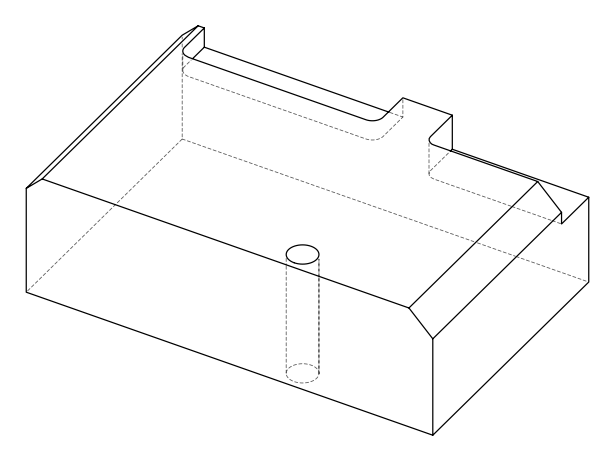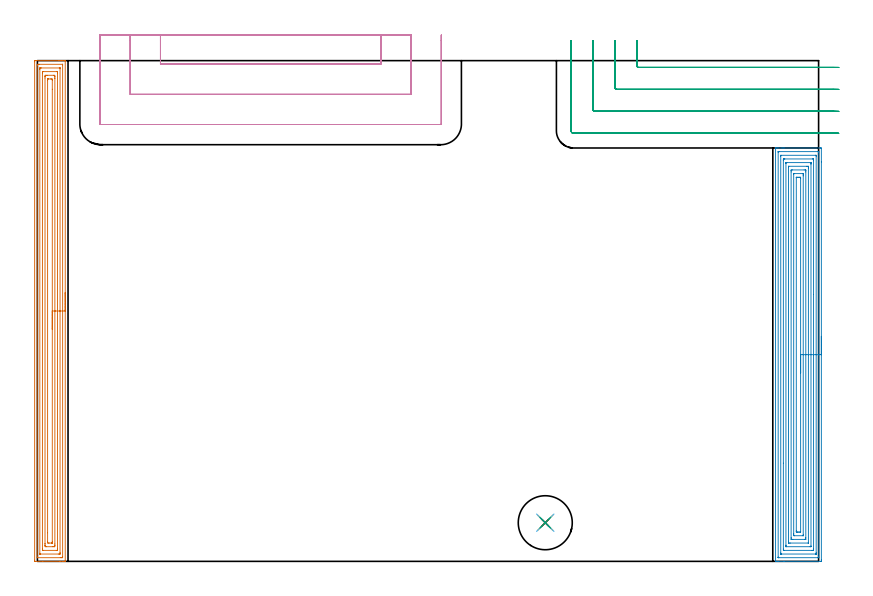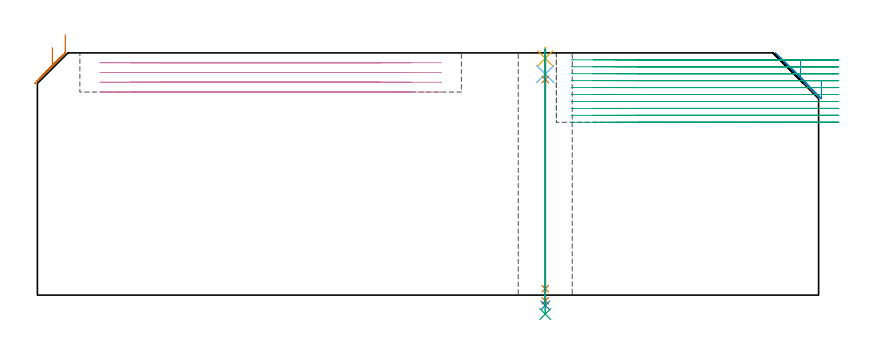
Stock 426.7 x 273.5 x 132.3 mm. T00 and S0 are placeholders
(PLAN: 9 operations, 7 tool changes, 56.4 min)
(1 AREA_MILL | FG_CHAMFER_SURFACE | UGT0205_001 | 13.46 min | 38136 mm3)
(2 AREA_MILL_1 | FG_CHAMFER_SURFACE_1 | UGT0205_001 | 16.69 min | 73146 mm3)
(3 MILL_CORNER_NOTCH_RECTANGULAR | CORNER_NOTCH_RECTANGULAR | NXT0201_012 | Follow Part, ap 4, ae 75% | 14.08 min | 255620 mm3)
(4 MILL_SLOT | SLOT_PARTIAL_RECTANGULAR | UGT0201_105 | Follow Part, ap 5.5, ae 75% | 10.34 min | 203530 mm3)
(5 SPOT_DRILL | STEP1HOLE | NXT0321_9005460120000 | 0.05 min | 187 mm3)
(6 DRILL_BLIND_HOLE_INTO_CENTER | STEP1HOLE | UGT0301_196 | 0.06 min | 385 mm3)
(7 GUN_DRILL_THROUGH_HOLE | STEP1HOLE | UGT0307_003 | 0.61 min | 4659 mm3)
(8 SPADE_DRILL_TO_ENLARGE_THROUGH_HOLE | STEP1HOLE | UGT0306_009 | 0.56 min | 30266 mm3)
(9 DRILL_TO_ENLARGE_THROUGH_HOLE | STEP1HOLE | UGT0301_394 | 0.58 min | 54868 mm3)
(TOOL UGT0205_001 | Chamfer Mill 20 x 3 x 45 deg. | D20 FL50 Z2)
(TOOL NXT0201_012 | ENDMILL 16mm [2P460-1600-NA 1630] | D16 FL38 Z6)
(TOOL UGT0201_105 | End Mill 22 mm | D22 FL25 Z2)
(TOOL NXT0321_9005460120000 | NC Spot Drill, 142deg, 12mm, Carbide, Uncoated | D12 PA142 FL30 Z2)
(TOOL UGT0301_196 | Twist Drill 7.7 mm | D7.7 PA118 FL73 Z2)
(TOOL UGT0307_003 | Gun Drill 7 mm | D7 PA130 FL24 Z1)
(TOOL UGT0306_009 | Spade Drill 18.5mm | D18.5 PA132 FL10 Z2)
(TOOL UGT0301_394 | Twist Drill 29.5 mm | D29.5 PA118 FL165 Z2)
(OP 1 AREA_MILL)
G17 G21 G94 G90
T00 M6
G54
G17 G0 G90 X15.2 Y146.75 S1061 M3
G43 Z142.3 H0
G94 G1 Y146.712 Z141.428 F250.
Y146.598 Z140.563
Y146.409 Z139.712
Y146.147 Z138.88
Y145.813 Z138.074
Y145.41 Z137.3
Y144.941 Z136.564
Y144.41 Z135.872
Y143.821 Z135.229
Y143.178 Z134.639
Y142.486 Z134.108
Y141.75 Z133.64
Y140.976 Z133.237
Y140.17 Z132.903
Y139.338 Z132.641
Y138.486 Z132.452
Y137.622 Z132.338
Y136.75 Z132.3
Y0.163
X15.194 Y0.01 Z132.293
X14.886 Y0. Z131.985
X14.532 Z131.631
X13.89 Z130.984
X12.688 Z129.785
X12.13 Z129.224
X2.925 Z120.022
X-1.28 Z115.817
X-1.35 Y0.001 Z115.747
X-1.492 Y0.01 Z115.606
X-1.499 Y0.152 Z115.599
X-1.5 Y0.609 Z115.6
X-1.499 Y272.891 Z115.601
X-1.496 Y273.323 Z115.602
X-1.492 Y273.49 Z115.606
X-1.07 Y273.495 Z116.028
X-0.469 Y273.5 Z116.628
X11.529 Z128.624
X12.13 Z129.224
X12.688 Z129.785
X13.01 Z130.106
X13.568 Z130.665
X13.89 Z130.984
X14.886 Z131.986
X15.194 Y273.49 Z132.293
X15.2 Y273.337 Z132.3
Y136.75
X13.786 Z130.886
X13.785 Y2.501 Z130.885
X13.784 Y2.395 Z130.884
X13.779 Y2.011 Z130.879
X13.396 Y2.003 Z130.496
X13.01 Y2.001 Z130.11
X12.519 Y2. Z129.619
X0.001 Z117.101
X-0.028 Y2.001 Z117.072
X-0.058 Y2.005 Z117.042
X-0.078 Y2.01 Z117.022
X-0.08 Y2.032 Z117.02
X-0.085 Y2.289 Z117.015
Y270.999
X-0.084 Y271.105 Z117.016
X-0.079 Y271.489 Z117.021
X0.304 Y271.497 Z117.404
X0.69 Y271.499 Z117.79
X1.181 Y271.5 Z118.281
X13.699 Z130.799
X13.728 Y271.499 Z130.828
X13.758 Y271.495 Z130.858
X13.778 Y271.49 Z130.878
X13.779 Y271.468 Z130.879
X13.785 Y271.211 Z130.885
X13.786 Y136.75 Z130.886
X12.371 Z129.471
Y4.828
X12.367 Y4.18 Z129.467
X12.364 Y4.059 Z129.464
X12.36 Y4.009 Z129.46
X12.303 Y4.004 Z129.403
X12.13 Y4.002 Z129.23
X11.427 Y4. Z128.527
X1.748 Z118.848
X1.57 Y4.002 Z118.67
X1.393 Y4.007 Z118.493
X1.344 Y4.01 Z118.444
X1.335 Y4.018 Z118.435
X1.333 Y4.034 Z118.433
X1.33 Y4.098 Z118.43
X1.329 Y4.18 Z118.429
X1.328 Y4.425 Z118.428
X1.329 Y268.672 Z118.429
X1.333 Y269.32 Z118.433
X1.336 Y269.441 Z118.436
X1.34 Y269.491 Z118.44
X1.397 Y269.496 Z118.497
X1.57 Y269.498 Z118.67
X2.273 Y269.5 Z119.373
X11.952 Z129.052
X12.13 Y269.498 Z129.23
X12.307 Y269.493 Z129.407
X12.356 Y269.49 Z129.456
X12.365 Y269.481 Z129.465
X12.367 Y269.466 Z129.467
X12.37 Y269.401 Z129.47
X12.371 Y269.32 Z129.471
Y269.075
Y136.75
X10.957 Z128.057
Y6.858
X10.954 Y6.266 Z128.054
X10.95 Y6.065 Z128.05
X10.945 Y6.01 Z128.045
X10.898 Y6.007 Z127.998
X10.793 Y6.004 Z127.893
X10.37 Y6. Z127.47
X10.336 Z127.436
X3.296 Z120.396
X2.904 Y6.002 Z120.004
X2.807 Y6.006 Z119.907
X2.759 Y6.01 Z119.859
X2.749 Y6.016 Z119.849
X2.748 Y6.032 Z119.848
X2.745 Y6.128 Z119.845
X2.743 Y6.561 Z119.843
Y6.858
Y266.642
X2.746 Y267.234 Z119.846
X2.75 Y267.435 Z119.85
X2.755 Y267.49 Z119.855
X2.802 Y267.493 Z119.902
X2.907 Y267.496 Z120.007
X3.33 Y267.5 Z120.43
X3.364 Z120.464
X10.404 Z127.504
X10.796 Y267.497 Z127.896
X10.893 Y267.494 Z127.993
X10.941 Y267.49 Z128.041
X10.951 Y267.483 Z128.051
X10.952 Y267.468 Z128.052
X10.955 Y267.372 Z128.055
X10.957 Y266.939 Z128.057
Y266.642
Y136.75
X9.543 Z126.643
Y9.483
X9.54 Y8.644 Z126.64
X9.538 Y8.595 Z126.638
X9.49 Y8.01 Z126.59
X9.241 Y8.004 Z126.341
X8.61 Y8.001 Z125.71
X8.364 Y8. Z125.464
X4.843 Y8.002 Z121.943
X4.21 Y8.01 Z121.31
X4.162 Y8.644 Z121.262
X4.16 Y8.695 Z121.26
X4.157 Y9.537 Z121.257
Y9.591
Y264.017
X4.16 Y264.856 Z121.26
X4.162 Y264.905 Z121.262
X4.21 Y265.49 Z121.31
X4.459 Y265.496 Z121.559
X5.09 Y265.499 Z122.19
X5.336 Y265.5 Z122.436
X8.857 Y265.498 Z125.957
X9.49 Y265.49 Z126.59
X9.538 Y264.856 Z126.638
X9.54 Y264.805 Z126.64
X9.543 Y263.963 Z126.643
Y263.909
Y136.75
X8.129 Z125.229
X8.128 Y10.918 Z125.228
X8.126 Y10.429 Z125.226
X8.122 Y10.031 Z125.222
X8.12 Y10.01 Z125.22
X8.1 Y10.007 Z125.2
X8.047 Y10.003 Z125.147
X7.941 Y10.001 Z125.041
X7.73 Y10. Z124.83
X6.391 Y10.003 Z123.491
X5.97 Y10.01 Z123.07
X5.578 Y10.034 Z122.678
X5.575 Y10.429 Z122.675
X5.572 Y10.833 Z122.672
X5.571 Y15.64 Z122.671
Y262.582
X5.574 Y263.071 Z122.674
X5.578 Y263.469 Z122.678
X5.58 Y263.49 Z122.68
X5.6 Y263.493 Z122.7
X5.653 Y263.497 Z122.753
X5.758 Y263.499 Z122.858
X5.97 Y263.5 Z123.07
X7.309 Y263.497 Z124.409
X7.73 Y263.49 Z124.83
X8.122 Y263.466 Z125.222
X8.125 Y263.071 Z125.225
X8.128 Y262.667 Z125.228
X8.129 Y257.866 Z125.229
Y136.75
Y135.878 Z125.267
Y135.013 Z125.381
Y134.162 Z125.57
Y133.33 Z125.832
Y132.524 Z126.166
Y131.75 Z126.569
Y131.014 Z127.037
Y130.322 Z127.568
Y129.679 Z128.158
Y129.09 Z128.801
Y128.558 Z129.493
Y128.09 Z130.229
Y127.687 Z131.003
Y127.353 Z131.809
Y127.091 Z132.641
Y126.902 Z133.492
Y126.788 Z134.357
Y126.75 Z135.229
G0 Z142.3
M5
M2
(OP 2 AREA_MILL_1)
G17 G21 G94 G90
T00 M6
G54
G17 G0 G90 X428.2 Y122.9 S1061 M3
G43 Z142.3 H0
Z117.3
G94 G1 Y122.862 Z116.428 F250.
Y122.748 Z115.563
Y122.559 Z114.712
Y122.297 Z113.88
Y121.963 Z113.074
Y121.56 Z112.3
Y121.092 Z111.564
Y120.56 Z110.872
Y119.971 Z110.229
Y119.328 Z109.64
Y118.636 Z109.108
Y117.9 Z108.64
Y117.126 Z108.237
Y116.32 Z107.903
Y115.488 Z107.641
Y114.636 Z107.452
Y113.772 Z107.338
Y112.9 Z107.3
Y0.951
X428.199 Y0.59 Z107.301
X428.194 Y0.066 Z107.303
X428.192 Y0.008 Z107.306
X427.673 Y0. Z107.824
X407.862 Z127.634
X404.901 Z130.595
X404.614 Z130.881
X404.042 Z131.457
X403.541 Z131.958
X403.227 Z132.264
X403.203 Y0.009 Z132.288
X403.2 Y0.144 Z132.3
Y225.656
X403.203 Y225.791 Z132.288
X403.227 Y225.8 Z132.264
X403.541 Z131.958
X404.04 Z131.459
X404.614 Z130.881
X406.675 Z128.822
X407.275 Z128.22
X407.862 Z127.634
X427.673 Z107.824
X427.975 Y225.798 Z107.522
X428.192 Y225.79 Z107.305
X428.199 Y225.572 Z107.299
X428.2 Y218.191 Z107.3
Y112.9
X426.786 Z108.714
Y2.373
X426.784 Y2.15 Z108.716
X426.781 Y2.039 Z108.719
X426.78 Y2.019 Z108.72
X426.746 Y2.01 Z108.754
X426.641 Y2.006 Z108.859
X426.269 Y2. Z109.231
X404.985 Z130.515
X404.751 Y2.002 Z130.749
X404.667 Y2.005 Z130.833
X404.632 Y2.01 Z130.868
X404.621 Y2.017 Z130.879
X404.619 Y2.039 Z130.881
X404.616 Y2.15 Z130.884
X404.614 Y2.373 Z130.886
Y223.427
X404.616 Y223.65 Z130.884
X404.619 Y223.761 Z130.881
X404.62 Y223.781 Z130.88
X404.655 Y223.79 Z130.845
X404.76 Y223.794 Z130.74
X405.131 Y223.799 Z130.369
X426.415 Y223.8 Z109.085
X426.649 Y223.799 Z108.851
X426.734 Y223.795 Z108.766
X426.768 Y223.79 Z108.732
X426.779 Y223.783 Z108.721
X426.781 Y223.761 Z108.719
X426.784 Y223.65 Z108.716
X426.786 Y223.427 Z108.714
Y112.9
X425.372 Z110.128
X425.371 Y4.686 Z110.129
X425.37 Y4.155 Z110.13
X425.368 Y4.065 Z110.132
X425.365 Y4.023 Z110.135
X425.361 Y4.01 Z110.139
X425.321 Y4.007 Z110.179
X425.166 Y4.001 Z110.334
X406.388 Y4. Z129.112
X406.233 Y4.002 Z129.267
X406.13 Y4.005 Z129.37
X406.05 Y4.01 Z129.45
X406.035 Y4.021 Z129.465
X406.033 Y4.036 Z129.467
X406.031 Y4.155 Z129.469
X406.029 Y4.516 Z129.471
Y221.114
X406.03 Y221.645 Z129.47
X406.032 Y221.735 Z129.468
X406.035 Y221.777 Z129.465
X406.039 Y221.79 Z129.461
X406.079 Y221.793 Z129.421
X406.235 Y221.799 Z129.265
X425.012 Y221.8 Z110.488
X425.167 Y221.798 Z110.333
X425.27 Y221.795 Z110.23
X425.351 Y221.79 Z110.149
X425.365 Y221.779 Z110.135
X425.367 Y221.764 Z110.133
X425.369 Y221.645 Z110.131
X425.371 Y221.284 Z110.129
X425.372 Y112.9 Z110.128
X423.957 Z111.543
Y6.829
X423.953 Y6.111 Z111.547
X423.951 Y6.013 Z111.549
X423.857 Y6.009 Z111.643
X423.651 Y6.003 Z111.849
X423.238 Y6. Z112.262
X423.177 Z112.323
X408.1 Z127.4
X407.727 Y6.002 Z127.773
X407.54 Y6.006 Z127.96
X407.453 Y6.01 Z128.047
X407.45 Y6.071 Z128.05
X407.444 Y6.66 Z128.056
X407.443 Y53.616 Z128.057
Y218.971
X407.447 Y219.689 Z128.053
X407.45 Y219.787 Z128.05
X407.543 Y219.791 Z127.957
X407.749 Y219.796 Z127.751
X408.162 Y219.8 Z127.338
X408.223 Z127.277
X423.3 Z112.2
X423.673 Y219.798 Z111.827
X423.86 Y219.794 Z111.64
X423.947 Y219.79 Z111.553
X423.95 Y219.729 Z111.55
X423.956 Y219.14 Z111.544
X423.957 Y145.821 Z111.543
Y112.9
X422.543 Z112.957
Y8.42
X422.542 Y8.227 Z112.958
X422.539 Y8.099 Z112.961
X422.535 Y8.01 Z112.965
X422.503 Y8.006 Z112.997
X422.352 Y8.002 Z113.148
X422.074 Y8. Z113.426
X408.908 Y8.001 Z126.592
X408.879 Y8.005 Z126.621
X408.868 Y8.009 Z126.632
X408.864 Y8.036 Z126.636
X408.858 Y8.42 Z126.642
X408.857 Y8.612 Z126.643
Y8.805
Y217.38
X408.858 Y217.573 Z126.642
X408.861 Y217.701 Z126.639
X408.865 Y217.79 Z126.635
X408.897 Y217.794 Z126.603
X409.049 Y217.798 Z126.451
X409.327 Y217.8 Z126.173
X422.492 Y217.799 Z113.008
X422.521 Y217.795 Z112.979
X422.532 Y217.791 Z112.968
X422.536 Y217.764 Z112.964
X422.542 Y217.38 Z112.958
X422.543 Y217.188 Z112.957
Y216.995
Y112.9
X421.129 Z114.371
Y10.395
X421.128 Y10.118 Z114.372
X421.126 Y10.049 Z114.374
X421.122 Y10.017 Z114.378
X421.12 Y10.01 Z114.38
X421.101 Y10.007 Z114.399
X420.969 Y10.001 Z114.531
X411.215 Y10. Z124.285
X410.822 Y10.001 Z124.678
X410.324 Y10.004 Z125.176
X410.286 Y10.01 Z125.214
X410.278 Y10.05 Z125.222
X410.275 Y10.395 Z125.225
X410.272 Y10.948 Z125.228
X410.271 Y215.405 Z125.229
X410.272 Y215.682 Z125.228
X410.274 Y215.751 Z125.226
X410.278 Y215.783 Z125.222
X410.28 Y215.79 Z125.22
X410.299 Y215.793 Z125.201
X410.431 Y215.799 Z125.069
X420.185 Y215.8 Z115.315
X420.578 Y215.799 Z114.922
X421.076 Y215.796 Z114.424
X421.115 Y215.791 Z114.385
X421.122 Y215.75 Z114.378
X421.125 Y215.405 Z114.375
X421.128 Y214.852 Z114.372
X421.129 Y112.9 Z114.371
X419.715 Z115.785
Y13.069
X419.713 Y12.178 Z115.787
X419.711 Y12.157 Z115.789
X419.691 Y12.01 Z115.809
X418.98 Y12.001 Z116.52
X412.596 Z122.904
X411.882 Y12.004 Z123.618
X411.709 Y12.01 Z123.791
X411.689 Y12.178 Z123.811
X411.687 Y12.2 Z123.813
X411.685 Y13.093 Z123.815
Y212.731
X411.688 Y213.622 Z123.812
X411.689 Y213.643 Z123.811
X411.709 Y213.79 Z123.791
X412.421 Y213.799 Z123.079
X418.804 Y213.8 Z116.696
X419.518 Y213.796 Z115.982
X419.691 Y213.79 Z115.809
X419.711 Y213.622 Z115.789
X419.713 Y213.601 Z115.787
X419.715 Y212.731 Z115.785
Y112.9
X418.301 Z117.199
X418.3 Y14.467 Z117.2
X418.298 Y14.081 Z117.202
X418.296 Y14.031 Z117.204
X418.294 Y14.01 Z117.206
X418.287 Y14.008 Z117.213
X418.235 Y14.003 Z117.265
X418.129 Y14.001 Z117.371
X413.483 Z122.017
X413.442 Y14.002 Z122.058
X413.106 Y14.025 Z122.394
X413.104 Y14.119 Z122.396
X413.101 Y14.344 Z122.399
X413.1 Y14.852 Z122.4
Y15.237
Y211.333
X413.102 Y211.719 Z122.398
X413.104 Y211.769 Z122.396
X413.107 Y211.79 Z122.393
X413.113 Y211.792 Z122.387
X413.165 Y211.797 Z122.335
X413.271 Y211.799 Z122.229
X417.917 Z117.583
X417.958 Y211.798 Z117.542
X418.294 Y211.775 Z117.206
X418.296 Y211.681 Z117.204
X418.299 Y211.456 Z117.201
X418.3 Y210.948 Z117.2
X418.301 Y210.563 Z117.199
Y112.9
X416.886 Z118.614
Y16.261
X416.884 Y16.074 Z118.616
X416.882 Y16.029 Z118.618
X416.88 Y16.013 Z118.62
X416.864 Y16.01 Z118.636
X416.772 Y16.003 Z118.728
X416.143 Y16. Z119.357
X415.888 Z119.612
X415.257 Z120.243
X415. Y16.001 Z120.5
X414.569 Y16.008 Z120.931
X414.521 Y16.01 Z120.979
X414.519 Y16.07 Z120.981
X414.516 Y16.21 Z120.984
X414.514 Y16.489 Z120.986
Y16.634
Y209.539
X414.516 Y209.726 Z120.984
X414.518 Y209.771 Z120.982
X414.52 Y209.787 Z120.98
X414.536 Y209.79 Z120.964
X414.629 Y209.797 Z120.871
X415.257 Y209.8 Z120.243
X415.512 Z119.988
X416.143 Z119.357
X416.4 Y209.799 Z119.1
X416.831 Y209.792 Z118.669
X416.879 Y209.79 Z118.621
X416.881 Y209.73 Z118.619
X416.884 Y209.59 Z118.616
X416.886 Y209.311 Z118.614
Y209.166
Y112.9
Y112.028 Z118.652
Y111.164 Z118.766
Y110.312 Z118.954
Y109.48 Z119.217
Y108.674 Z119.551
Y107.9 Z119.953
Y107.164 Z120.422
Y106.472 Z120.953
Y105.829 Z121.543
Y105.24 Z122.186
Y104.708 Z122.878
Y104.24 Z123.614
Y103.837 Z124.388
Y103.503 Z125.194
Y103.241 Z126.026
Y103.052 Z126.877
Y102.938 Z127.742
Y102.9 Z128.614
G0 Z142.3
M5
M2
(OP 3 MILL_CORNER_NOTCH_RECTANGULAR)
G17 G21 G94 G90
T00 M6
G54
G17 G0 G90 X327.5 Y284.5 S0 M3
G43 Z142.3 H1
Z128.51
G94 G1 Y281.5 F250.
Y270.595 F500.
G3 X328.295 Y269.8 R0.8
G1 X434.446
X434.7 Y269.799
X437.7 Y269.778 F250.
G0 Z142.3
X315.5 Y284.5
Z128.51
G1 Y281.5
Y258.595 F500.
G3 X316.295 Y257.8 R0.8
G1 X434.446
G2 X434.7 Y257.799 R24.
G1 X437.7 Y257.767 F250.
G0 Z142.3
X303.5 Y284.5
Z128.51
G1 Y281.5
Y246.596 F500.
G3 X304.296 Y245.8 R0.8
G1 X434.446
G2 X434.7 Y245.797 R12.
G1 X437.699 Y245.734 F250.
G0 Z142.3
X291.5 Y284.5
Z128.51
G1 Y281.5
Y235.2 F500.
G3 X292.9 Y233.8 R1.4
G1 X434.446
X437.446 F250.
G0 Z142.3
X327.5 Y284.5
Z124.72
G1 Y281.5
Y270.595 F500.
G3 X328.295 Y269.8 R0.8
G1 X434.446
X434.7 Y269.799
X437.7 Y269.778 F250.
G0 Z142.3
X315.5 Y284.5
Z124.72
G1 Y281.5
Y258.595 F500.
G3 X316.295 Y257.8 R0.8
G1 X434.446
G2 X434.7 Y257.799 R24.
G1 X437.7 Y257.767 F250.
G0 Z142.3
X303.5 Y284.5
Z124.72
G1 Y281.5
Y246.596 F500.
G3 X304.296 Y245.8 R0.8
G1 X434.446
G2 X434.7 Y245.797 R12.
G1 X437.699 Y245.734 F250.
G0 Z142.3
X291.5 Y284.5
Z124.72
G1 Y281.5
Y235.2 F500.
G3 X292.9 Y233.8 R1.4
G1 X434.446
X437.446 F250.
G0 Z142.3
X327.5 Y284.5
Z120.93
G1 Y281.5
Y270.595 F500.
G3 X328.295 Y269.8 R0.8
G1 X434.446
X434.7 Y269.799
X437.7 Y269.778 F250.
G0 Z142.3
X315.5 Y284.5
Z120.93
G1 Y281.5
Y258.595 F500.
G3 X316.295 Y257.8 R0.8
G1 X434.446
G2 X434.7 Y257.799 R24.
G1 X437.7 Y257.767 F250.
G0 Z142.3
X303.5 Y284.5
Z120.93
G1 Y281.5
Y246.596 F500.
G3 X304.296 Y245.8 R0.8
G1 X434.446
G2 X434.7 Y245.797 R12.
G1 X437.699 Y245.734 F250.
G0 Z142.3
X291.5 Y284.5
Z120.93
G1 Y281.5
Y235.2 F500.
G3 X292.9 Y233.8 R1.4
G1 X434.446
X437.446 F250.
G0 Z142.3
X327.5 Y284.5
Z117.14
G1 Y281.5
Y270.595 F500.
G3 X328.295 Y269.8 R0.8
G1 X434.446
X434.7 Y269.799
X437.7 Y269.778 F250.
G0 Z142.3
X315.5 Y284.5
Z117.14
G1 Y281.5
Y258.595 F500.
G3 X316.295 Y257.8 R0.8
G1 X434.446
G2 X434.7 Y257.799 R24.
G1 X437.7 Y257.767 F250.
G0 Z142.3
X303.5 Y284.5
Z117.14
G1 Y281.5
Y246.596 F500.
G3 X304.296 Y245.8 R0.8
G1 X434.446
G2 X434.7 Y245.797 R12.
G1 X437.699 Y245.734 F250.
G0 Z142.3
X291.5 Y284.5
Z117.14
G1 Y281.5
Y235.2 F500.
G3 X292.9 Y233.8 R1.4
G1 X434.446
X437.446 F250.
G0 Z142.3
X327.5 Y284.5
Z113.35
G1 Y281.5
Y270.595 F500.
G3 X328.295 Y269.8 R0.8
G1 X434.7
X437.7 F250.
G0 Z142.3
X315.5 Y284.5
Z113.35
G1 Y281.5
Y258.595 F500.
G3 X316.295 Y257.8 R0.8
G1 X434.7
X437.7 F250.
G0 Z142.3
X303.5 Y284.5
Z113.35
G1 Y281.5
Y246.596 F500.
G3 X304.296 Y245.8 R0.8
G1 X434.7
X437.7 F250.
G0 Z142.3
X291.5 Y284.5
Z113.35
G1 Y281.5
Y235.2 F500.
G3 X292.9 Y233.8 R1.4
G1 X434.7
X437.7 F250.
G0 Z142.3
X327.5 Y284.5
Z109.56
G1 Y281.5
Y270.595 F500.
G3 X328.295 Y269.8 R0.8
G1 X434.7
X437.7 F250.
G0 Z142.3
X315.5 Y284.5
Z109.56
G1 Y281.5
Y258.595 F500.
G3 X316.295 Y257.8 R0.8
G1 X434.7
X437.7 F250.
G0 Z142.3
X303.5 Y284.5
Z109.56
G1 Y281.5
Y246.596 F500.
G3 X304.296 Y245.8 R0.8
G1 X434.7
X437.7 F250.
G0 Z142.3
X291.5 Y284.5
Z109.56
G1 Y281.5
Y235.2 F500.
G3 X292.9 Y233.8 R1.4
G1 X434.7
X437.7 F250.
G0 Z142.3
X327.5 Y284.5
Z105.77
G1 Y281.5
Y270.595 F500.
G3 X328.295 Y269.8 R0.8
G1 X434.7
X437.7 F250.
G0 Z142.3
X315.5 Y284.5
Z105.77
G1 Y281.5
Y258.595 F500.
G3 X316.295 Y257.8 R0.8
G1 X434.7
X437.7 F250.
G0 Z142.3
X303.5 Y284.5
Z105.77
G1 Y281.5
Y246.596 F500.
G3 X304.296 Y245.8 R0.8
G1 X434.7
X437.7 F250.
G0 Z142.3
X291.5 Y284.5
Z105.77
G1 Y281.5
Y235.2 F500.
G3 X292.9 Y233.8 R1.4
G1 X434.7
X437.7 F250.
G0 Z142.3
X327.5 Y284.5
Z101.98
G1 Y281.5
Y270.595 F500.
G3 X328.295 Y269.8 R0.8
G1 X434.7
X437.7 F250.
G0 Z142.3
X315.5 Y284.5
Z101.98
G1 Y281.5
Y258.595 F500.
G3 X316.295 Y257.8 R0.8
G1 X434.7
X437.7 F250.
G0 Z142.3
X303.5 Y284.5
Z101.98
G1 Y281.5
Y246.596 F500.
G3 X304.296 Y245.8 R0.8
G1 X434.7
X437.7 F250.
G0 Z142.3
X291.5 Y284.5
Z101.98
G1 Y281.5
Y235.2 F500.
G3 X292.9 Y233.8 R1.4
G1 X434.7
X437.7 F250.
G0 Z142.3
X327.5 Y284.5
Z98.19
G1 Y281.5
Y270.595 F500.
G3 X328.295 Y269.8 R0.8
G1 X434.7
X437.7 F250.
G0 Z142.3
X315.5 Y284.5
Z98.19
G1 Y281.5
Y258.595 F500.
G3 X316.295 Y257.8 R0.8
G1 X434.7
X437.7 F250.
G0 Z142.3
X303.5 Y284.5
Z98.19
G1 Y281.5
Y246.596 F500.
G3 X304.296 Y245.8 R0.8
G1 X434.7
X437.7 F250.
G0 Z142.3
X291.5 Y284.5
Z98.19
G1 Y281.5
Y235.2 F500.
G3 X292.9 Y233.8 R1.4
G1 X434.7
X437.7 F250.
G0 Z142.3
X327.5 Y284.5
Z94.4
G1 Y281.5
Y270.595 F500.
G3 X328.295 Y269.8 R0.8
G1 X434.7
X437.7 F250.
G0 Z142.3
X315.5 Y284.5
Z94.4
G1 Y281.5
Y258.595 F500.
G3 X316.295 Y257.8 R0.8
G1 X434.7
X437.7 F250.
G0 Z142.3
X303.5 Y284.5
Z94.4
G1 Y281.5
Y246.596 F500.
G3 X304.296 Y245.8 R0.8
G1 X434.7
X437.7 F250.
G0 Z142.3
X291.5 Y284.5
Z94.4
G1 Y281.5
Y235.2 F500.
G3 X292.9 Y233.8 R1.4
G1 X434.7
X437.7 F250.
G0 Z142.3
M5
M2
(OP 4 MILL_SLOT)
G17 G21 G94 G90
T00 M6
G54
G17 G0 G90 X67.2 Y287.5 S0 M3
G43 Z142.3 H0
Z126.95
G94 G1 Y284.5 F250.
Y271.6 F500.
X187.6
Y284.5
Y287.5 F250.
X50.7
Y284.5
Y255.1 F500.
X204.1
Y284.5
Y287.5 F250.
X34.2
Y284.5
Y238.9 F500.
G3 X34.5 Y238.6 R0.3
G1 X220.3
G3 X220.6 Y238.9 R0.3
G1 Y284.5
Y287.5 F250.
G0 X67.2 Z121.6
G1 Y284.5
Y271.6 F500.
X187.6
Y284.5
Y287.5 F250.
X50.7
Y284.5
Y255.1 F500.
X204.1
Y284.5
Y287.5 F250.
X34.2
Y284.5
Y238.9 F500.
G3 X34.5 Y238.6 R0.3
G1 X220.3
G3 X220.6 Y238.9 R0.3
G1 Y284.5
Y287.5 F250.
G0 X67.2 Z116.25
G1 Y284.5
Y271.6 F500.
X187.6
Y284.5
Y287.5 F250.
X50.7
Y284.5
Y255.1 F500.
X204.1
Y284.5
Y287.5 F250.
X34.2
Y284.5
Y238.9 F500.
G3 X34.5 Y238.6 R0.3
G1 X220.3
G3 X220.6 Y238.9 R0.3
G1 Y284.5
Y287.5 F250.
G0 X67.2 Z110.9
G1 Y284.5
Y271.6 F500.
X187.6
Y284.5
Y287.5 F250.
X50.7
Y284.5
Y255.1 F500.
X204.1
Y284.5
Y287.5 F250.
X34.2
Y284.5
Y238.9 F500.
G3 X34.5 Y238.6 R0.3
G1 X220.3
G3 X220.6 Y238.9 R0.3
G1 Y284.5
Y287.5 F250.
G0 Z142.3
M5
M2
(OP 5 SPOT_DRILL)
G17 G21 G94 G90
T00 M6
G54
G17 G0 G90 X277.4 Y21.1 S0 M3
G43 Z142.3 H0
G94 G81 G98 Z129.3 F250. R135.3
G80
M5
M2
(OP 6 DRILL_BLIND_HOLE_INTO_CENTER)
G17 G21 G94 G90
T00 M6
G54
G17 G0 G90 X277.4 Y21.1 S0 M3
G43 Z142.3 H0
G94 G81 G98 Z120.75 F250. R134.3
G80
M5
M2
(OP 7 GUN_DRILL_THROUGH_HOLE)
G17 G21 G94 G90
T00 M6
G54
G17 G0 G90 X277.4 Y21.1 M8
G43 Z142.3 H0
Z129.933
S716 M3
G94 G1 Z117.721 F125. M26
G4 X.084
Z3.5 F250.
G4 X.084
Z-3.132 F125.
G4 X.084
M5
M9
G0 Z129.933
Z142.3
M2
(OP 8 SPADE_DRILL_TO_ENLARGE_THROUGH_HOLE)
G17 G21 G94 G90
T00 M6
G54
G17 G0 G90 X277.4 Y21.1 S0 M3
G43 Z142.3 H0
G94 G73 G98 Z-5.618 F250. Q17.24 R134.3
G80
M5
M2
(OP 9 DRILL_TO_ENLARGE_THROUGH_HOLE)
G17 G21 G94 G90
T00 M6
G54
G17 G0 G90 X277.4 Y21.1 S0 M3
G43 Z142.3 H0
G94 G73 G98 Z-10.363 F250. Q28.533 R134.3
G80
M5
M2
